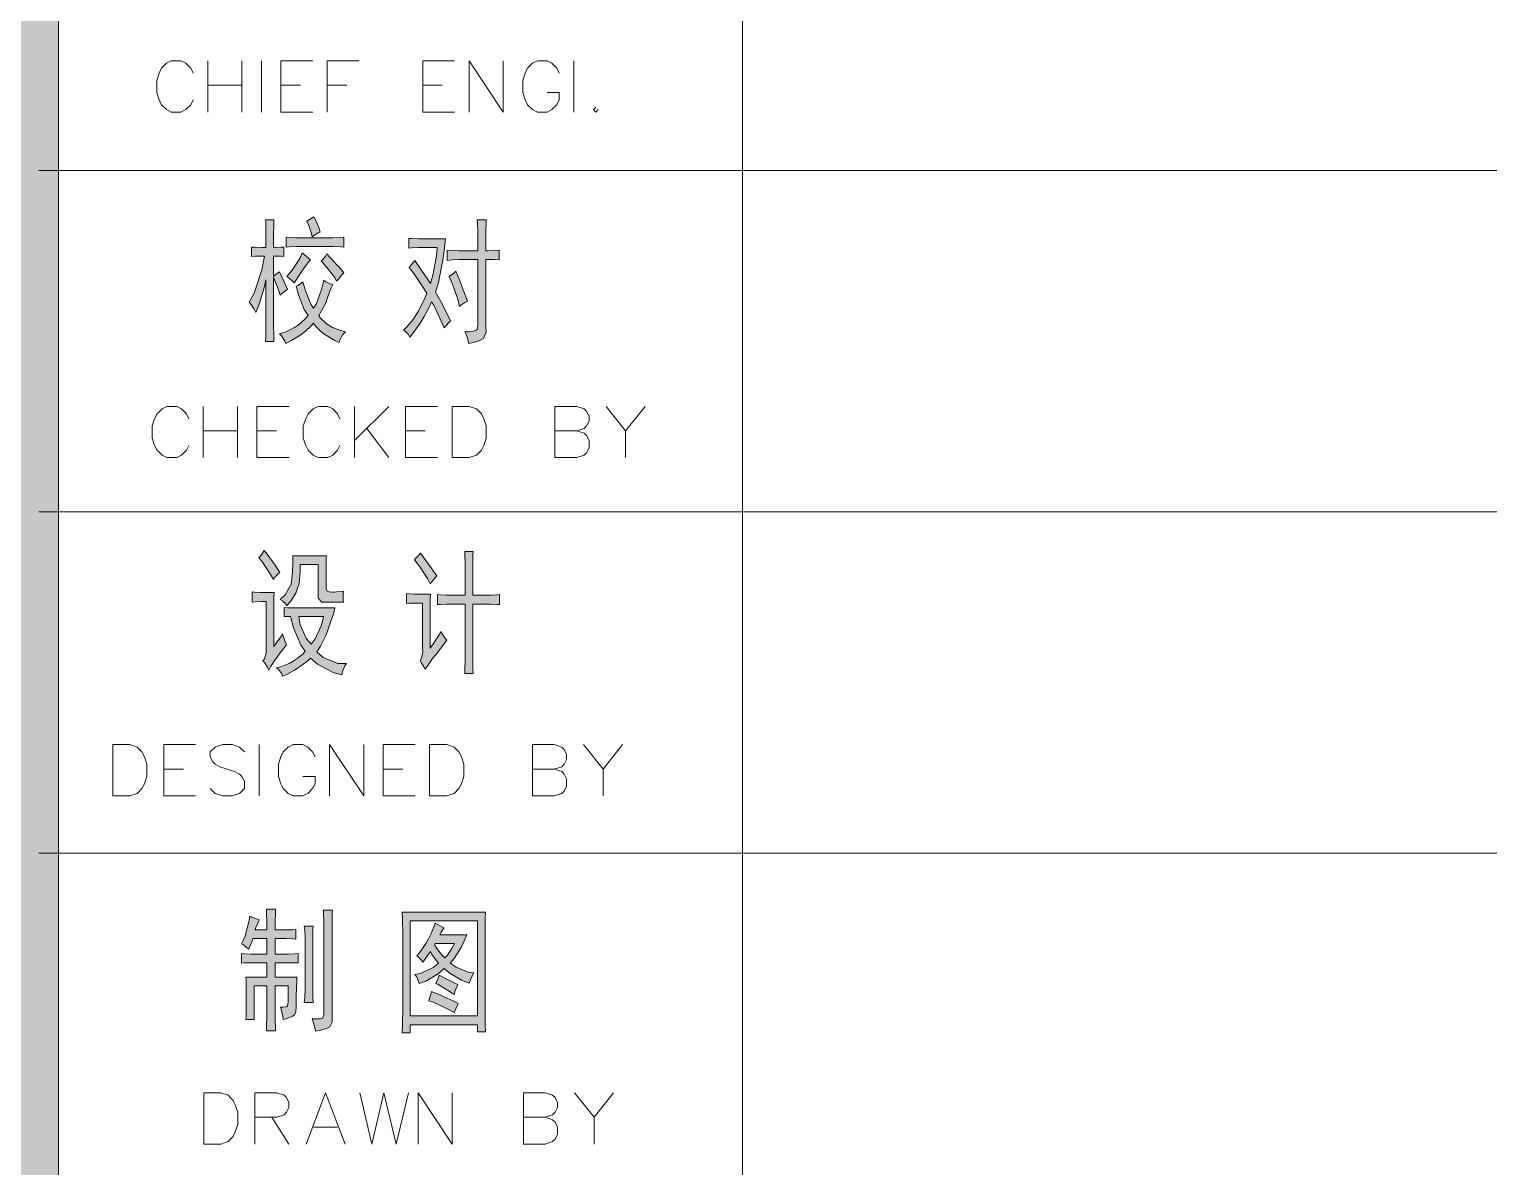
# Model space of a CAD drawing. Header units: millimetres. Extents: x 261 to 114907, y 32 to 1998430.
# Drawn here: x 107676 to 111357, y 1941326 to 1944194 of the extents above; entities that cross this region are included whole.
import ezdxf

# ---------------------------------------------------------------- set-up
doc = ezdxf.new("R2010")
doc.units = ezdxf.units.MM

msp = doc.modelspace()

# ---------------------------------------------------------------- hatches: boundary and pattern name
h = msp.add_hatch(color=0)
h.dxf.hatch_style = 2
h.paths.add_polyline_path([(107750.2, 1928333.3), (107650.3, 1928333.3), (107650.3, 1997229.2), (107750.2, 1997229.2)])
h = msp.add_hatch(color=0)
h.dxf.hatch_style = 2
h.paths.add_polyline_path([(108272.9, 1943643.4), (108272.9, 1943669.6), (108272.5, 1943705), (108272.1, 1943713.6), (108293.2, 1943713.6), (108292.8, 1943705), (108292.3, 1943669.6), (108292.3, 1943643.4), (108298.4, 1943643.4), (108311.7, 1943644.2), (108318.6, 1943644.7), (108318.6, 1943620.5), (108312.2, 1943621.4), (108298.8, 1943621.8), (108292.3, 1943621.8), (108292.3, 1943570.5), (108295.8, 1943574), (108303.5, 1943580), (108307.4, 1943582.6), (108313, 1943569.7), (108323.4, 1943547.7), (108327.7, 1943538.2), (108322.9, 1943534.8), (108313, 1943527.4), (108308.7, 1943523.1), (108305.7, 1943533.9), (108297.5, 1943556.3), (108292.3, 1943567.9), (108292.3, 1943462.4), (108292.3, 1943449), (108292.8, 1943421), (108293.2, 1943406.8), (108272.1, 1943406.8), (108272.5, 1943421), (108272.9, 1943449), (108272.9, 1943462.4), (108272.9, 1943562.3), (108268.6, 1943542.1), (108255.7, 1943500.7), (108248, 1943480), (108243.6, 1943488.2), (108235, 1943500.7), (108230.7, 1943505.5), (108243.6, 1943528.7), (108263, 1943586.9), (108269.1, 1943621.8), (108261.3, 1943621.8), (108245.4, 1943621.4), (108236.8, 1943620.5), (108236.8, 1943644.7), (108245.4, 1943644.2), (108263.5, 1943643.4)])
h = msp.add_hatch(color=0)
h.dxf.hatch_style = 2
h.paths.add_polyline_path([(108393.6, 1943720.5), (108397.9, 1943713.2), (108406.1, 1943694.2), (108410, 1943682.6), (108405.2, 1943680.8), (108395.3, 1943674.4), (108389.7, 1943670.5), (108388, 1943679.1), (108381.5, 1943698.9), (108376.4, 1943709.7)])
h = msp.add_hatch(color=0)
h.dxf.hatch_style = 2
h.paths.add_polyline_path([(108730.2, 1943636.9), (108742.6, 1943636), (108759.5, 1943635.2), (108763.8, 1943635.2), (108807.3, 1943635.2), (108807.3, 1943676.1), (108807.3, 1943684.7), (108806.4, 1943703.7), (108805.6, 1943713.6), (108828.8, 1943713.6), (108828.4, 1943705.8), (108827.5, 1943685.6), (108827.5, 1943673.1), (108827.5, 1943635.2), (108832.7, 1943635.2), (108849.5, 1943636), (108861.2, 1943636.9), (108861.2, 1943612.3), (108849.5, 1943613.2), (108832.7, 1943613.6), (108827.5, 1943613.6), (108827.5, 1943443.4), (108828.4, 1943430.5), (108821.9, 1943414.5), (108815, 1943411.1), (108808.1, 1943407.6), (108792.6, 1943402.9), (108784, 1943401.6), (108782.7, 1943409.8), (108778, 1943424.5), (108775, 1943431.3), (108786.2, 1943431.3), (108800, 1943433.1), (108803, 1943434.8), (108805.6, 1943436.5), (108807.7, 1943446), (108807.3, 1943454.2), (108807.3, 1943613.6), (108764.6, 1943613.6), (108760.3, 1943613.6), (108743.1, 1943612.3), (108730.2, 1943611)])
h = msp.add_hatch(color=0)
h.dxf.hatch_style = 2
h.paths.add_polyline_path([(108431.1, 1943667.9), (108441.4, 1943667.9), (108460.8, 1943668.4), (108469.9, 1943669.2), (108469.9, 1943644.7), (108461.7, 1943645.5), (108442.3, 1943646.4), (108431.1, 1943646.4), (108359.1, 1943646.4), (108349.2, 1943646.4), (108331.6, 1943645.5), (108323.8, 1943644.7), (108323.8, 1943669.2), (108331.6, 1943668.4), (108349.2, 1943667.9), (108359.1, 1943667.9)])
h = msp.add_hatch(color=0)
h.dxf.hatch_style = 2
h.paths.add_polyline_path([(108633.2, 1943666.6), (108640.5, 1943665.8), (108658.2, 1943665.3), (108668.5, 1943665.3), (108726.3, 1943665.3), (108721.1, 1943621.8), (108708.6, 1943555), (108700.8, 1943531.3), (108713.8, 1943507.6), (108732.3, 1943471), (108738.3, 1943458.5), (108734.9, 1943455), (108726.7, 1943446), (108722.4, 1943440.8), (108711.6, 1943465), (108696.1, 1943498.1), (108690.9, 1943506.8), (108684.9, 1943493), (108672.4, 1943469.3), (108666.4, 1943459.8), (108660.3, 1943450.3), (108645.3, 1943429.2), (108636.2, 1943417.6), (108632.3, 1943424), (108624.6, 1943432.6), (108619.8, 1943435.2), (108628.5, 1943443.4), (108644.4, 1943462.4), (108651.3, 1943473.1), (108658.2, 1943483.9), (108672, 1943511.5), (108678.9, 1943528.7), (108666.4, 1943548.1), (108644.4, 1943580.4), (108634.1, 1943593.4), (108637.1, 1943596.8), (108644.4, 1943605.4), (108648.3, 1943611), (108662.9, 1943589.5), (108682.8, 1943560.2), (108687.9, 1943552.9), (108694.4, 1943577.4), (108703, 1943622.7), (108705.2, 1943643.4), (108668.5, 1943643.4), (108658.2, 1943643.4), (108640.5, 1943642.9), (108633.2, 1943642.1)])
h = msp.add_hatch(color=0)
h.dxf.hatch_style = 2
h.paths.add_polyline_path([(108385.8, 1943612.3), (108382, 1943608.9), (108372.1, 1943596), (108365.6, 1943586), (108358.7, 1943576.1), (108348.4, 1943560.2), (108344.1, 1943554.2), (108340.2, 1943558.9), (108331.1, 1943567.1), (108326, 1943570.5), (108338.9, 1943586), (108358.3, 1943615.8), (108364.3, 1943630)])
h = msp.add_hatch(color=0)
h.dxf.hatch_style = 2
h.paths.add_polyline_path([(108426.4, 1943627.4), (108441.4, 1943611), (108463.4, 1943587.3), (108469.9, 1943580), (108464.7, 1943574.4), (108455.7, 1943563.6), (108451.3, 1943558.5), (108446.6, 1943567.9), (108426.8, 1943593.4), (108412.1, 1943609.7), (108416.4, 1943613.6), (108423.8, 1943622.7)])
h = msp.add_hatch(color=0)
h.dxf.hatch_style = 2
h.paths.add_polyline_path([(108751.7, 1943583.9), (108760.3, 1943563.6), (108775, 1943525.7), (108781, 1943508.5), (108774.5, 1943505), (108764.6, 1943498.1), (108761.6, 1943494.7), (108757.3, 1943513.2), (108743.9, 1943550.7), (108735.3, 1943570.5), (108738.8, 1943572.7), (108747, 1943579.2)])
h = msp.add_hatch(color=0)
h.dxf.hatch_style = 2
h.paths.add_polyline_path([(108366.5, 1943557.2), (108372.9, 1943533.9), (108386.3, 1943500.7), (108392.7, 1943490.8), (108400.5, 1943502.4), (108413.4, 1943537.4), (108419, 1943561.1), (108423.8, 1943557.2), (108435, 1943551.6), (108441.4, 1943550.3), (108438, 1943542.1), (108431.1, 1943524.4), (108427.6, 1943514.9), (108424.6, 1943505.5), (108413.4, 1943483.9), (108406.1, 1943471.9), (108410.4, 1943465), (108423.8, 1943452.9), (108432.4, 1943447.3), (108441, 1943442.1), (108461.7, 1943433.9), (108473.8, 1943431.3), (108467.3, 1943424.5), (108459.1, 1943411.1), (108457.8, 1943404.2), (108447, 1943408.9), (108428.1, 1943419.7), (108419.5, 1943425.7), (108411.3, 1943431.8), (108397.9, 1943445.6), (108392.7, 1943452.9), (108386.3, 1943445.6), (108372.5, 1943432.6), (108365.6, 1943427), (108358.3, 1943421.9), (108337.2, 1943408.9), (108322.9, 1943401.6), (108319.9, 1943408.9), (108312.2, 1943421), (108307.4, 1943425.7), (108322.9, 1943431.3), (108345.3, 1943442.1), (108352.7, 1943447.3), (108360, 1943452.9), (108373.4, 1943465), (108379.4, 1943471.9), (108369.9, 1943487.4), (108354.8, 1943524.4), (108349.2, 1943546), (108353.5, 1943547.7), (108362.1, 1943552.9)])
h = msp.add_hatch(color=0)
h.dxf.hatch_style = 2
h.paths.add_polyline_path([(108268.6, 1942879.8), (108276.4, 1942870.7), (108296.2, 1942843.1), (108307.9, 1942824.2), (108304, 1942820.7), (108295.8, 1942812.1), (108291.9, 1942806.5), (108283.3, 1942822), (108264.8, 1942850), (108255.3, 1942862.1), (108258.3, 1942864.7), (108264.8, 1942873.3)])
h = msp.add_hatch(color=0)
h.dxf.hatch_style = 2
h.paths.add_polyline_path([(108662.9, 1942872.9), (108669.4, 1942863.8), (108690.1, 1942835.8), (108704.3, 1942816), (108700, 1942810.8), (108691.4, 1942800.5), (108687.1, 1942795.7), (108680.6, 1942808.7), (108660.8, 1942838.8), (108647.4, 1942856.5), (108651.3, 1942860), (108658.6, 1942868.1)])
h = msp.add_hatch(color=0)
h.dxf.hatch_style = 2
h.paths.add_polyline_path([(108775.4, 1942767.3), (108775.4, 1942835), (108775.4, 1942848.3), (108775, 1942869.4), (108774.5, 1942876.8), (108795.7, 1942876.8), (108795.2, 1942868.1), (108794.8, 1942852.6), (108794.8, 1942845.7), (108794.8, 1942767.3), (108836.2, 1942767.3), (108842.2, 1942767.3), (108855.5, 1942768.2), (108862.4, 1942768.6), (108862.4, 1942743.2), (108855.1, 1942743.6), (108842.2, 1942744.5), (108837, 1942744.5), (108794.8, 1942744.5), (108794.8, 1942609.2), (108794.8, 1942601), (108795.2, 1942581.6), (108795.7, 1942569.9), (108774.5, 1942569.9), (108775, 1942581.6), (108775.4, 1942600.5), (108775.4, 1942607.9), (108775.4, 1942744.5), (108735.8, 1942744.5), (108728, 1942744.5), (108712.9, 1942743.6), (108705.6, 1942743.2), (108705.6, 1942768.6), (108712.9, 1942768.2), (108727.1, 1942767.3), (108733.6, 1942767.3)])
h = msp.add_hatch(color=0)
h.dxf.hatch_style = 2
h.paths.add_polyline_path([(108422.5, 1942749.6), (108413.9, 1942749.6), (108404.8, 1942759.1), (108404.4, 1942768.6), (108404.4, 1942844.4), (108359.6, 1942844.4), (108359.6, 1942825.5), (108356.5, 1942795.7), (108353.1, 1942785), (108349.7, 1942774.2), (108335.9, 1942751.8), (108325.1, 1942740.2), (108323.4, 1942744.9), (108315.2, 1942753.1), (108309.1, 1942756.5), (108321.6, 1942768.2), (108336.3, 1942794.5), (108338, 1942809.1), (108339.7, 1942824.2), (108341, 1942852.6), (108340.6, 1942866), (108425.5, 1942866), (108425.1, 1942857.8), (108424.6, 1942837.5), (108424.6, 1942825.5), (108424.6, 1942788.8), (108424.6, 1942783.7), (108427.2, 1942777.2), (108430.2, 1942776.4), (108432.8, 1942775.1), (108440.6, 1942774.6), (108445.7, 1942774.6), (108450.9, 1942775.1), (108462.6, 1942776.4), (108469, 1942776.8), (108468.2, 1942769.9), (108468.2, 1942756.5), (108469, 1942749.6)])
h = msp.add_hatch(color=0)
h.dxf.hatch_style = 2
h.paths.add_polyline_path([(108293.6, 1942774.2), (108293.2, 1942762.1), (108292.8, 1942735), (108292.8, 1942719.9), (108292.8, 1942637.6), (108299.2, 1942645.8), (108310.4, 1942661.7), (108315.2, 1942669.9), (108316.5, 1942663.5), (108321.6, 1942649.2), (108325.1, 1942641.5), (108318.6, 1942633.7), (108306.6, 1942618.2), (108301, 1942610.4), (108295.4, 1942603.1), (108285, 1942586.7), (108280.7, 1942578.1), (108277.3, 1942585.5), (108269.5, 1942597.1), (108265.2, 1942601), (108269.5, 1942606.6), (108273.4, 1942622.1), (108273.4, 1942632), (108273.4, 1942751.4), (108263, 1942751.4), (108244.9, 1942750.5), (108238, 1942749.6), (108238, 1942775.5), (108244.5, 1942774.6), (108258.3, 1942774.2), (108265.2, 1942774.2)])
h = msp.add_hatch(color=0)
h.dxf.hatch_style = 2
h.paths.add_polyline_path([(108688.4, 1942769.9), (108687.5, 1942757.4), (108687.1, 1942730.2), (108687.1, 1942716), (108687.1, 1942633.7), (108695.7, 1942644.9), (108709.5, 1942666), (108714.6, 1942675.5), (108717.7, 1942669.9), (108724.6, 1942659.1), (108728.9, 1942654), (108700.4, 1942616.1), (108693.5, 1942607), (108681, 1942589.8), (108675, 1942580.7), (108671.5, 1942586.7), (108664.7, 1942597.5), (108661.6, 1942602.3), (108665.5, 1942607.9), (108668.5, 1942624.2), (108667.7, 1942635), (108667.7, 1942747), (108654.3, 1942747), (108634.1, 1942746.6), (108627.2, 1942745.8), (108627.2, 1942771.6), (108635.4, 1942770.8), (108646.6, 1942769.9), (108649.6, 1942769.9)])
h = msp.add_hatch(color=0)
h.paths.add_polyline_path([(108319.1, 1942736.3), (108327.2, 1942735.4), (108345.3, 1942735), (108355.7, 1942735), (108447, 1942735), (108444, 1942722.9), (108435.4, 1942696.2), (108430.2, 1942681.6), (108424.6, 1942666.9), (108410.4, 1942638.5), (108401.4, 1942624.2), (108417.3, 1942610), (108454.8, 1942594.9), (108476.3, 1942594.5), (108472, 1942588.5), (108466, 1942574.3), (108464.3, 1942566.1), (108442.3, 1942572.1), (108403.1, 1942592.8), (108385.8, 1942607.9), (108379.4, 1942602.3), (108363.9, 1942590.6), (108354.4, 1942584.2), (108345.3, 1942577.7), (108325.5, 1942567.4), (108315.2, 1942563), (108313, 1942568.6), (108305.3, 1942579), (108299.7, 1942583.7), (108310.9, 1942586.3), (108332, 1942594.9), (108341.9, 1942601), (108351.8, 1942607), (108366.9, 1942619.5), (108371.6, 1942625.5), (108360.9, 1942641), (108342.3, 1942685), (108335.4, 1942713.4), (108319.1, 1942713.4)])
h.paths.add_polyline_path([(108387.1, 1942643.2), (108397.1, 1942656.6), (108413, 1942691.5), (108418.6, 1942713.4), (108355.7, 1942713.4), (108359.1, 1942692.3), (108375.1, 1942657.4)])
h = msp.add_hatch(color=0)
h.dxf.hatch_style = 2
h.paths.add_polyline_path([(108256.1, 1941948.6), (108253.1, 1941942.1), (108248, 1941929.2), (108245.8, 1941923.1), (108275.1, 1941923.1), (108275.1, 1941939.9), (108274.7, 1941966.2), (108274.2, 1941975.7), (108297.5, 1941975.7), (108297.1, 1941967.1), (108296.6, 1941940.4), (108296.6, 1941923.1), (108311.7, 1941923.1), (108322.1, 1941923.1), (108340.2, 1941923.6), (108348.4, 1941924.4), (108348.4, 1941899.9), (108341, 1941900.7), (108323.4, 1941901.2), (108312.6, 1941901.2), (108296.6, 1941901.2), (108296.6, 1941861.9), (108322.1, 1941861.9), (108329.4, 1941861.9), (108345.8, 1941862.8), (108354.4, 1941863.7), (108354.4, 1941840.4), (108296.6, 1941840.4), (108296.6, 1941804.2), (108351.4, 1941804.2), (108350.9, 1941796), (108350.1, 1941773.6), (108349.7, 1941759.4), (108349.7, 1941745.2), (108349.2, 1941725.8), (108348.8, 1941721), (108348.4, 1941715.9), (108344.1, 1941708.5), (108340.2, 1941706), (108336.3, 1941703.8), (108324.2, 1941699.1), (108316.9, 1941697.3), (108315.6, 1941704.7), (108312.2, 1941720.2), (108309.6, 1941728.4), (108316.5, 1941728.4), (108324.2, 1941729.2), (108326, 1941730.5), (108327.7, 1941731.4), (108329, 1941741.7), (108329, 1941751.2), (108329, 1941782.2), (108296.6, 1941782.2), (108296.6, 1941708.1), (108296.6, 1941696.5), (108297.1, 1941677.1), (108297.5, 1941668.9), (108274.2, 1941668.9), (108274.7, 1941681.8), (108275.1, 1941701.2), (108275.1, 1941708.1), (108275.1, 1941782.2), (108243.6, 1941782.2), (108243.6, 1941697.3), (108222.5, 1941697.3), (108223, 1941706), (108223.4, 1941724.1), (108223.4, 1941733.5), (108223.4, 1941763.3), (108223.4, 1941776.2), (108223, 1941796.4), (108222.5, 1941804.2), (108275.1, 1941804.2), (108275.1, 1941840.4), (108242.8, 1941840.4), (108233.7, 1941840.4), (108217.8, 1941840), (108211.3, 1941839.1), (108211.3, 1941863.7), (108217.8, 1941862.8), (108233.7, 1941861.9), (108242.8, 1941861.9), (108275.1, 1941861.9), (108275.1, 1941901.2), (108239.8, 1941901.2), (108237.2, 1941893.4), (108232, 1941879.6), (108229.9, 1941874.4), (108225.1, 1941878.3), (108216.1, 1941885.2), (108211.3, 1941887.8), (108214.8, 1941894.7), (108221.2, 1941910.2), (108223.4, 1941918.8), (108226, 1941927.9), (108230.7, 1941947.3), (108232.9, 1941958), (108237.6, 1941955.5), (108249.2, 1941950.7)])
h = msp.add_hatch(color=0)
h.dxf.hatch_style = 2
h.paths.add_polyline_path([(108440.6, 1941973.1), (108440.1, 1941966.2), (108439.7, 1941946.4), (108439.7, 1941933.9), (108439.7, 1941699.9), (108439.7, 1941690.4), (108434.1, 1941678.8), (108428.9, 1941676.2), (108423.3, 1941674.1), (108408.3, 1941669.3), (108397.9, 1941667.6), (108396.6, 1941676.2), (108392.3, 1941691.7), (108389.7, 1941698.6), (108398.3, 1941698.6), (108410, 1941699.1), (108413, 1941699.9), (108416, 1941700.8), (108419, 1941709.4), (108419, 1941717.6), (108419, 1941933.9), (108419, 1941945.1), (108418.6, 1941964.9), (108418.2, 1941973.1)])
h = msp.add_hatch(color=0)
h.paths.add_polyline_path([(108826.7, 1941967.5), (108826.2, 1941950.7), (108825.8, 1941913.7), (108825.8, 1941893.4), (108825.8, 1941748.6), (108825.8, 1941727.5), (108826.2, 1941686.6), (108826.7, 1941666.3), (108806.4, 1941666.3), (108806.4, 1941683.5), (108637.1, 1941683.5), (108637.1, 1941663.3), (108616.8, 1941663.3), (108617.3, 1941684.4), (108618.1, 1941727.5), (108618.1, 1941749.9), (108618.1, 1941893.4), (108618.1, 1941912.8), (108617.3, 1941949.9), (108616.8, 1941967.5)])
h.paths.add_polyline_path([(108806.4, 1941706.8), (108806.4, 1941946), (108637.1, 1941946), (108637.1, 1941706.8)])
h = msp.add_hatch(color=0)
h.dxf.hatch_style = 2
h.paths.add_polyline_path([(108391.9, 1941932.6), (108391.5, 1941923.1), (108391, 1941905.9), (108391, 1941898.6), (108391, 1941786.5), (108391, 1941777.1), (108391.5, 1941753.8), (108391.9, 1941740.4), (108369.5, 1941740.4), (108370.8, 1941752.1), (108371.6, 1941774.9), (108371.6, 1941786.5), (108371.6, 1941898.6), (108371.6, 1941905.5), (108370.8, 1941922.3), (108369.5, 1941932.6)])
h = msp.add_hatch(color=0)
h.paths.add_polyline_path([(108722.4, 1941928.3), (108719.4, 1941924.4), (108713.8, 1941915.4), (108711.2, 1941910.6), (108779.3, 1941910.6), (108777.1, 1941904.6), (108770.7, 1941890), (108765.9, 1941880.9), (108761.6, 1941872.3), (108747.4, 1941851.2), (108737.5, 1941839.1), (108753, 1941829.2), (108782.7, 1941816.7), (108797.4, 1941815), (108793.9, 1941808.9), (108787.9, 1941796), (108785.3, 1941789.1), (108766.3, 1941796.4), (108734.9, 1941815), (108722.4, 1941825.7), (108707.7, 1941812.8), (108676.3, 1941793.9), (108659.5, 1941787.8), (108658.2, 1941793.9), (108652.6, 1941805.5), (108648.3, 1941810.7), (108664.7, 1941814.1), (108694.4, 1941828.3), (108708.2, 1941839.1), (108701.3, 1941847.7), (108690.9, 1941862.8), (108687.9, 1941868.8), (108683.2, 1941861.9), (108673.7, 1941848.6), (108668.5, 1941841.7), (108665.1, 1941847.3), (108657.3, 1941855.5), (108653.4, 1941858.1), (108662.1, 1941867.5), (108676.7, 1941888.7), (108682.8, 1941900.7), (108688.8, 1941912.4), (108697.4, 1941932.6), (108700, 1941940.4), (108705.2, 1941937.4), (108716.4, 1941930.9)])
h.paths.add_polyline_path([(108697.8, 1941885.2), (108705.6, 1941873.6), (108718.9, 1941857.2), (108724.6, 1941852.5), (108731, 1941859.4), (108743.1, 1941877.9), (108748.7, 1941889.1), (108700, 1941889.1)])
h = msp.add_hatch(color=0)
h.dxf.hatch_style = 2
h.paths.add_polyline_path([(108710.3, 1941809.4), (108727.6, 1941799.9), (108750.8, 1941787.8), (108756.9, 1941785.2), (108754.3, 1941779.6), (108749.5, 1941767.6), (108747.8, 1941760.7), (108730.6, 1941771.5), (108707.3, 1941785.2), (108701.3, 1941787.8), (108703.4, 1941792.6), (108708.2, 1941803.3)])
h = msp.add_hatch(color=0)
h.dxf.hatch_style = 2
h.paths.add_polyline_path([(108690.9, 1941767.6), (108713.3, 1941758.5), (108746.5, 1941743.9), (108757.7, 1941737.8), (108755.1, 1941732.2), (108750.4, 1941721), (108747.8, 1941715), (108727.1, 1941726.2), (108694.8, 1941741.3), (108684, 1941744.7), (108685.8, 1941749.9), (108689.2, 1941761.5)])

# ---------------------------------------------------------------- linework, layer by layer
at = {"color": 0, "lineweight": 0}
for points in [[(107750.2, 1928333.3), (107650.3, 1928333.3), (107650.3, 1997229.2), (107750.2, 1997229.2)], [(108272.9, 1943643.4), (108272.9, 1943669.6), (108272.5, 1943705), (108272.1, 1943713.6), (108293.2, 1943713.6), (108292.8, 1943705), (108292.3, 1943669.6), (108292.3, 1943643.4), (108298.4, 1943643.4), (108311.7, 1943644.2), (108318.6, 1943644.7), (108318.6, 1943620.5), (108312.2, 1943621.4), (108298.8, 1943621.8), (108292.3, 1943621.8), (108292.3, 1943570.5), (108295.8, 1943574), (108303.5, 1943580), (108307.4, 1943582.6), (108313, 1943569.7), (108323.4, 1943547.7), (108327.7, 1943538.2), (108322.9, 1943534.8), (108313, 1943527.4), (108308.7, 1943523.1), (108305.7, 1943533.9), (108297.5, 1943556.3), (108292.3, 1943567.9), (108292.3, 1943462.4), (108292.3, 1943449), (108292.8, 1943421), (108293.2, 1943406.8), (108272.1, 1943406.8), (108272.5, 1943421), (108272.9, 1943449), (108272.9, 1943462.4), (108272.9, 1943562.3), (108268.6, 1943542.1), (108255.7, 1943500.7), (108248, 1943480), (108243.6, 1943488.2), (108235, 1943500.7), (108230.7, 1943505.5), (108243.6, 1943528.7), (108263, 1943586.9), (108269.1, 1943621.8), (108261.3, 1943621.8), (108245.4, 1943621.4), (108236.8, 1943620.5), (108236.8, 1943644.7), (108245.4, 1943644.2), (108263.5, 1943643.4)], [(108393.6, 1943720.5), (108397.9, 1943713.2), (108406.1, 1943694.2), (108410, 1943682.6), (108405.2, 1943680.8), (108395.3, 1943674.4), (108389.7, 1943670.5), (108388, 1943679.1), (108381.5, 1943698.9), (108376.4, 1943709.7)], [(108730.2, 1943636.9), (108742.6, 1943636), (108759.5, 1943635.2), (108763.8, 1943635.2), (108807.3, 1943635.2), (108807.3, 1943676.1), (108807.3, 1943684.7), (108806.4, 1943703.7), (108805.6, 1943713.6), (108828.8, 1943713.6), (108828.4, 1943705.8), (108827.5, 1943685.6), (108827.5, 1943673.1), (108827.5, 1943635.2), (108832.7, 1943635.2), (108849.5, 1943636), (108861.2, 1943636.9), (108861.2, 1943612.3), (108849.5, 1943613.2), (108832.7, 1943613.6), (108827.5, 1943613.6), (108827.5, 1943443.4), (108828.4, 1943430.5), (108821.9, 1943414.5), (108815, 1943411.1), (108808.1, 1943407.6), (108792.6, 1943402.9), (108784, 1943401.6), (108782.7, 1943409.8), (108778, 1943424.5), (108775, 1943431.3), (108786.2, 1943431.3), (108800, 1943433.1), (108803, 1943434.8), (108805.6, 1943436.5), (108807.7, 1943446), (108807.3, 1943454.2), (108807.3, 1943613.6), (108764.6, 1943613.6), (108760.3, 1943613.6), (108743.1, 1943612.3), (108730.2, 1943611)], [(108431.1, 1943667.9), (108441.4, 1943667.9), (108460.8, 1943668.4), (108469.9, 1943669.2), (108469.9, 1943644.7), (108461.7, 1943645.5), (108442.3, 1943646.4), (108431.1, 1943646.4), (108359.1, 1943646.4), (108349.2, 1943646.4), (108331.6, 1943645.5), (108323.8, 1943644.7), (108323.8, 1943669.2), (108331.6, 1943668.4), (108349.2, 1943667.9), (108359.1, 1943667.9)], [(108633.2, 1943666.6), (108640.5, 1943665.8), (108658.2, 1943665.3), (108668.5, 1943665.3), (108726.3, 1943665.3), (108721.1, 1943621.8), (108708.6, 1943555), (108700.8, 1943531.3), (108713.8, 1943507.6), (108732.3, 1943471), (108738.3, 1943458.5), (108734.9, 1943455), (108726.7, 1943446), (108722.4, 1943440.8), (108711.6, 1943465), (108696.1, 1943498.1), (108690.9, 1943506.8), (108684.9, 1943493), (108672.4, 1943469.3), (108666.4, 1943459.8), (108660.3, 1943450.3), (108645.3, 1943429.2), (108636.2, 1943417.6), (108632.3, 1943424), (108624.6, 1943432.6), (108619.8, 1943435.2), (108628.5, 1943443.4), (108644.4, 1943462.4), (108651.3, 1943473.1), (108658.2, 1943483.9), (108672, 1943511.5), (108678.9, 1943528.7), (108666.4, 1943548.1), (108644.4, 1943580.4), (108634.1, 1943593.4), (108637.1, 1943596.8), (108644.4, 1943605.4), (108648.3, 1943611), (108662.9, 1943589.5), (108682.8, 1943560.2), (108687.9, 1943552.9), (108694.4, 1943577.4), (108703, 1943622.7), (108705.2, 1943643.4), (108668.5, 1943643.4), (108658.2, 1943643.4), (108640.5, 1943642.9), (108633.2, 1943642.1)], [(108385.8, 1943612.3), (108382, 1943608.9), (108372.1, 1943596), (108365.6, 1943586), (108358.7, 1943576.1), (108348.4, 1943560.2), (108344.1, 1943554.2), (108340.2, 1943558.9), (108331.1, 1943567.1), (108326, 1943570.5), (108338.9, 1943586), (108358.3, 1943615.8), (108364.3, 1943630)], [(108426.4, 1943627.4), (108441.4, 1943611), (108463.4, 1943587.3), (108469.9, 1943580), (108464.7, 1943574.4), (108455.7, 1943563.6), (108451.3, 1943558.5), (108446.6, 1943567.9), (108426.8, 1943593.4), (108412.1, 1943609.7), (108416.4, 1943613.6), (108423.8, 1943622.7)], [(108751.7, 1943583.9), (108760.3, 1943563.6), (108775, 1943525.7), (108781, 1943508.5), (108774.5, 1943505), (108764.6, 1943498.1), (108761.6, 1943494.7), (108757.3, 1943513.2), (108743.9, 1943550.7), (108735.3, 1943570.5), (108738.8, 1943572.7), (108747, 1943579.2)], [(108366.5, 1943557.2), (108372.9, 1943533.9), (108386.3, 1943500.7), (108392.7, 1943490.8), (108400.5, 1943502.4), (108413.4, 1943537.4), (108419, 1943561.1), (108423.8, 1943557.2), (108435, 1943551.6), (108441.4, 1943550.3), (108438, 1943542.1), (108431.1, 1943524.4), (108427.6, 1943514.9), (108424.6, 1943505.5), (108413.4, 1943483.9), (108406.1, 1943471.9), (108410.4, 1943465), (108423.8, 1943452.9), (108432.4, 1943447.3), (108441, 1943442.1), (108461.7, 1943433.9), (108473.8, 1943431.3), (108467.3, 1943424.5), (108459.1, 1943411.1), (108457.8, 1943404.2), (108447, 1943408.9), (108428.1, 1943419.7), (108419.5, 1943425.7), (108411.3, 1943431.8), (108397.9, 1943445.6), (108392.7, 1943452.9), (108386.3, 1943445.6), (108372.5, 1943432.6), (108365.6, 1943427), (108358.3, 1943421.9), (108337.2, 1943408.9), (108322.9, 1943401.6), (108319.9, 1943408.9), (108312.2, 1943421), (108307.4, 1943425.7), (108322.9, 1943431.3), (108345.3, 1943442.1), (108352.7, 1943447.3), (108360, 1943452.9), (108373.4, 1943465), (108379.4, 1943471.9), (108369.9, 1943487.4), (108354.8, 1943524.4), (108349.2, 1943546), (108353.5, 1943547.7), (108362.1, 1943552.9)], [(108742.6, 1943113.8), (108742.6, 1943243), (108785.3, 1943243), (108803.8, 1943236.6), (108816.3, 1943224.5), (108822.4, 1943212), (108828.4, 1943193.9), (108828.4, 1943162.9), (108822.4, 1943144.4), (108816.3, 1943132.3), (108803.8, 1943119.8), (108785.3, 1943113.8)], [(108268.6, 1942879.8), (108276.4, 1942870.7), (108296.2, 1942843.1), (108307.9, 1942824.2), (108304, 1942820.7), (108295.8, 1942812.1), (108291.9, 1942806.5), (108283.3, 1942822), (108264.8, 1942850), (108255.3, 1942862.1), (108258.3, 1942864.7), (108264.8, 1942873.3)], [(108662.9, 1942872.9), (108669.4, 1942863.8), (108690.1, 1942835.8), (108704.3, 1942816), (108700, 1942810.8), (108691.4, 1942800.5), (108687.1, 1942795.7), (108680.6, 1942808.7), (108660.8, 1942838.8), (108647.4, 1942856.5), (108651.3, 1942860), (108658.6, 1942868.1)], [(108775.4, 1942767.3), (108775.4, 1942835), (108775.4, 1942848.3), (108775, 1942869.4), (108774.5, 1942876.8), (108795.7, 1942876.8), (108795.2, 1942868.1), (108794.8, 1942852.6), (108794.8, 1942845.7), (108794.8, 1942767.3), (108836.2, 1942767.3), (108842.2, 1942767.3), (108855.5, 1942768.2), (108862.4, 1942768.6), (108862.4, 1942743.2), (108855.1, 1942743.6), (108842.2, 1942744.5), (108837, 1942744.5), (108794.8, 1942744.5), (108794.8, 1942609.2), (108794.8, 1942601), (108795.2, 1942581.6), (108795.7, 1942569.9), (108774.5, 1942569.9), (108775, 1942581.6), (108775.4, 1942600.5), (108775.4, 1942607.9), (108775.4, 1942744.5), (108735.8, 1942744.5), (108728, 1942744.5), (108712.9, 1942743.6), (108705.6, 1942743.2), (108705.6, 1942768.6), (108712.9, 1942768.2), (108727.1, 1942767.3), (108733.6, 1942767.3)], [(108422.5, 1942749.6), (108413.9, 1942749.6), (108404.8, 1942759.1), (108404.4, 1942768.6), (108404.4, 1942844.4), (108359.6, 1942844.4), (108359.6, 1942825.5), (108356.5, 1942795.7), (108353.1, 1942785), (108349.7, 1942774.2), (108335.9, 1942751.8), (108325.1, 1942740.2), (108323.4, 1942744.9), (108315.2, 1942753.1), (108309.1, 1942756.5), (108321.6, 1942768.2), (108336.3, 1942794.5), (108338, 1942809.1), (108339.7, 1942824.2), (108341, 1942852.6), (108340.6, 1942866), (108425.5, 1942866), (108425.1, 1942857.8), (108424.6, 1942837.5), (108424.6, 1942825.5), (108424.6, 1942788.8), (108424.6, 1942783.7), (108427.2, 1942777.2), (108430.2, 1942776.4), (108432.8, 1942775.1), (108440.6, 1942774.6), (108445.7, 1942774.6), (108450.9, 1942775.1), (108462.6, 1942776.4), (108469, 1942776.8), (108468.2, 1942769.9), (108468.2, 1942756.5), (108469, 1942749.6)], [(108293.6, 1942774.2), (108293.2, 1942762.1), (108292.8, 1942735), (108292.8, 1942719.9), (108292.8, 1942637.6), (108299.2, 1942645.8), (108310.4, 1942661.7), (108315.2, 1942669.9), (108316.5, 1942663.5), (108321.6, 1942649.2), (108325.1, 1942641.5), (108318.6, 1942633.7), (108306.6, 1942618.2), (108301, 1942610.4), (108295.4, 1942603.1), (108285, 1942586.7), (108280.7, 1942578.1), (108277.3, 1942585.5), (108269.5, 1942597.1), (108265.2, 1942601), (108269.5, 1942606.6), (108273.4, 1942622.1), (108273.4, 1942632), (108273.4, 1942751.4), (108263, 1942751.4), (108244.9, 1942750.5), (108238, 1942749.6), (108238, 1942775.5), (108244.5, 1942774.6), (108258.3, 1942774.2), (108265.2, 1942774.2)], [(108688.4, 1942769.9), (108687.5, 1942757.4), (108687.1, 1942730.2), (108687.1, 1942716), (108687.1, 1942633.7), (108695.7, 1942644.9), (108709.5, 1942666), (108714.6, 1942675.5), (108717.7, 1942669.9), (108724.6, 1942659.1), (108728.9, 1942654), (108700.4, 1942616.1), (108693.5, 1942607), (108681, 1942589.8), (108675, 1942580.7), (108671.5, 1942586.7), (108664.7, 1942597.5), (108661.6, 1942602.3), (108665.5, 1942607.9), (108668.5, 1942624.2), (108667.7, 1942635), (108667.7, 1942747), (108654.3, 1942747), (108634.1, 1942746.6), (108627.2, 1942745.8), (108627.2, 1942771.6), (108635.4, 1942770.8), (108646.6, 1942769.9), (108649.6, 1942769.9)], [(108319.1, 1942736.3), (108327.2, 1942735.4), (108345.3, 1942735), (108355.7, 1942735), (108447, 1942735), (108444, 1942722.9), (108435.4, 1942696.2), (108430.2, 1942681.6), (108424.6, 1942666.9), (108410.4, 1942638.5), (108401.4, 1942624.2), (108417.3, 1942610), (108454.8, 1942594.9), (108476.3, 1942594.5), (108472, 1942588.5), (108466, 1942574.3), (108464.3, 1942566.1), (108442.3, 1942572.1), (108403.1, 1942592.8), (108385.8, 1942607.9), (108379.4, 1942602.3), (108363.9, 1942590.6), (108354.4, 1942584.2), (108345.3, 1942577.7), (108325.5, 1942567.4), (108315.2, 1942563), (108313, 1942568.6), (108305.3, 1942579), (108299.7, 1942583.7), (108310.9, 1942586.3), (108332, 1942594.9), (108341.9, 1942601), (108351.8, 1942607), (108366.9, 1942619.5), (108371.6, 1942625.5), (108360.9, 1942641), (108342.3, 1942685), (108335.4, 1942713.4), (108319.1, 1942713.4)], [(108387.1, 1942643.2), (108397.1, 1942656.6), (108413, 1942691.5), (108418.6, 1942713.4), (108355.7, 1942713.4), (108359.1, 1942692.3), (108375.1, 1942657.4)], [(107886.8, 1942261), (107886.8, 1942390.3), (107929.9, 1942390.3), (107948, 1942383.8), (107960.5, 1942371.7), (107966.6, 1942359.2), (107972.6, 1942340.7), (107972.6, 1942310.1), (107966.6, 1942291.6), (107960.5, 1942279.5), (107948, 1942267), (107929.9, 1942261)], [(108685.8, 1942261), (108685.8, 1942390.3), (108728.9, 1942390.3), (108747.4, 1942383.8), (108759.5, 1942371.7), (108765.9, 1942359.2), (108772, 1942340.7), (108772, 1942310.1), (108765.9, 1942291.6), (108759.5, 1942279.5), (108747.4, 1942267), (108728.9, 1942261)], [(108256.1, 1941948.6), (108253.1, 1941942.1), (108248, 1941929.2), (108245.8, 1941923.1), (108275.1, 1941923.1), (108275.1, 1941939.9), (108274.7, 1941966.2), (108274.2, 1941975.7), (108297.5, 1941975.7), (108297.1, 1941967.1), (108296.6, 1941940.4), (108296.6, 1941923.1), (108311.7, 1941923.1), (108322.1, 1941923.1), (108340.2, 1941923.6), (108348.4, 1941924.4), (108348.4, 1941899.9), (108341, 1941900.7), (108323.4, 1941901.2), (108312.6, 1941901.2), (108296.6, 1941901.2), (108296.6, 1941861.9), (108322.1, 1941861.9), (108329.4, 1941861.9), (108345.8, 1941862.8), (108354.4, 1941863.7), (108354.4, 1941840.4), (108296.6, 1941840.4), (108296.6, 1941804.2), (108351.4, 1941804.2), (108350.9, 1941796), (108350.1, 1941773.6), (108349.7, 1941759.4), (108349.7, 1941745.2), (108349.2, 1941725.8), (108348.8, 1941721), (108348.4, 1941715.9), (108344.1, 1941708.5), (108340.2, 1941706), (108336.3, 1941703.8), (108324.2, 1941699.1), (108316.9, 1941697.3), (108315.6, 1941704.7), (108312.2, 1941720.2), (108309.6, 1941728.4), (108316.5, 1941728.4), (108324.2, 1941729.2), (108326, 1941730.5), (108327.7, 1941731.4), (108329, 1941741.7), (108329, 1941751.2), (108329, 1941782.2), (108296.6, 1941782.2), (108296.6, 1941708.1), (108296.6, 1941696.5), (108297.1, 1941677.1), (108297.5, 1941668.9), (108274.2, 1941668.9), (108274.7, 1941681.8), (108275.1, 1941701.2), (108275.1, 1941708.1), (108275.1, 1941782.2), (108243.6, 1941782.2), (108243.6, 1941697.3), (108222.5, 1941697.3), (108223, 1941706), (108223.4, 1941724.1), (108223.4, 1941733.5), (108223.4, 1941763.3), (108223.4, 1941776.2), (108223, 1941796.4), (108222.5, 1941804.2), (108275.1, 1941804.2), (108275.1, 1941840.4), (108242.8, 1941840.4), (108233.7, 1941840.4), (108217.8, 1941840), (108211.3, 1941839.1), (108211.3, 1941863.7), (108217.8, 1941862.8), (108233.7, 1941861.9), (108242.8, 1941861.9), (108275.1, 1941861.9), (108275.1, 1941901.2), (108239.8, 1941901.2), (108237.2, 1941893.4), (108232, 1941879.6), (108229.9, 1941874.4), (108225.1, 1941878.3), (108216.1, 1941885.2), (108211.3, 1941887.8), (108214.8, 1941894.7), (108221.2, 1941910.2), (108223.4, 1941918.8), (108226, 1941927.9), (108230.7, 1941947.3), (108232.9, 1941958), (108237.6, 1941955.5), (108249.2, 1941950.7)], [(108440.6, 1941973.1), (108440.1, 1941966.2), (108439.7, 1941946.4), (108439.7, 1941933.9), (108439.7, 1941699.9), (108439.7, 1941690.4), (108434.1, 1941678.8), (108428.9, 1941676.2), (108423.3, 1941674.1), (108408.3, 1941669.3), (108397.9, 1941667.6), (108396.6, 1941676.2), (108392.3, 1941691.7), (108389.7, 1941698.6), (108398.3, 1941698.6), (108410, 1941699.1), (108413, 1941699.9), (108416, 1941700.8), (108419, 1941709.4), (108419, 1941717.6), (108419, 1941933.9), (108419, 1941945.1), (108418.6, 1941964.9), (108418.2, 1941973.1)], [(108826.7, 1941967.5), (108826.2, 1941950.7), (108825.8, 1941913.7), (108825.8, 1941893.4), (108825.8, 1941748.6), (108825.8, 1941727.5), (108826.2, 1941686.6), (108826.7, 1941666.3), (108806.4, 1941666.3), (108806.4, 1941683.5), (108637.1, 1941683.5), (108637.1, 1941663.3), (108616.8, 1941663.3), (108617.3, 1941684.4), (108618.1, 1941727.5), (108618.1, 1941749.9), (108618.1, 1941893.4), (108618.1, 1941912.8), (108617.3, 1941949.9), (108616.8, 1941967.5)], [(108391.9, 1941932.6), (108391.5, 1941923.1), (108391, 1941905.9), (108391, 1941898.6), (108391, 1941786.5), (108391, 1941777.1), (108391.5, 1941753.8), (108391.9, 1941740.4), (108369.5, 1941740.4), (108370.8, 1941752.1), (108371.6, 1941774.9), (108371.6, 1941786.5), (108371.6, 1941898.6), (108371.6, 1941905.5), (108370.8, 1941922.3), (108369.5, 1941932.6)], [(108806.4, 1941706.8), (108806.4, 1941946), (108637.1, 1941946), (108637.1, 1941706.8)], [(108722.4, 1941928.3), (108719.4, 1941924.4), (108713.8, 1941915.4), (108711.2, 1941910.6), (108779.3, 1941910.6), (108777.1, 1941904.6), (108770.7, 1941890), (108765.9, 1941880.9), (108761.6, 1941872.3), (108747.4, 1941851.2), (108737.5, 1941839.1), (108753, 1941829.2), (108782.7, 1941816.7), (108797.4, 1941815), (108793.9, 1941808.9), (108787.9, 1941796), (108785.3, 1941789.1), (108766.3, 1941796.4), (108734.9, 1941815), (108722.4, 1941825.7), (108707.7, 1941812.8), (108676.3, 1941793.9), (108659.5, 1941787.8), (108658.2, 1941793.9), (108652.6, 1941805.5), (108648.3, 1941810.7), (108664.7, 1941814.1), (108694.4, 1941828.3), (108708.2, 1941839.1), (108701.3, 1941847.7), (108690.9, 1941862.8), (108687.9, 1941868.8), (108683.2, 1941861.9), (108673.7, 1941848.6), (108668.5, 1941841.7), (108665.1, 1941847.3), (108657.3, 1941855.5), (108653.4, 1941858.1), (108662.1, 1941867.5), (108676.7, 1941888.7), (108682.8, 1941900.7), (108688.8, 1941912.4), (108697.4, 1941932.6), (108700, 1941940.4), (108705.2, 1941937.4), (108716.4, 1941930.9)], [(108697.8, 1941885.2), (108705.6, 1941873.6), (108718.9, 1941857.2), (108724.6, 1941852.5), (108731, 1941859.4), (108743.1, 1941877.9), (108748.7, 1941889.1), (108700, 1941889.1)], [(108710.3, 1941809.4), (108727.6, 1941799.9), (108750.8, 1941787.8), (108756.9, 1941785.2), (108754.3, 1941779.6), (108749.5, 1941767.6), (108747.8, 1941760.7), (108730.6, 1941771.5), (108707.3, 1941785.2), (108701.3, 1941787.8), (108703.4, 1941792.6), (108708.2, 1941803.3)], [(108690.9, 1941767.6), (108713.3, 1941758.5), (108746.5, 1941743.9), (108757.7, 1941737.8), (108755.1, 1941732.2), (108750.4, 1941721), (108747.8, 1941715), (108727.1, 1941726.2), (108694.8, 1941741.3), (108684, 1941744.7), (108685.8, 1941749.9), (108689.2, 1941761.5)], [(108116.1, 1941383.2), (108116.1, 1941512.5), (108159.2, 1941512.5), (108177.7, 1941506.4), (108189.8, 1941493.9), (108195.8, 1941481.9), (108202.3, 1941463.3), (108202.3, 1941432.8), (108195.8, 1941414.2), (108189.8, 1941401.7), (108177.7, 1941389.7), (108159.2, 1941383.2)]]:
    msp.add_lwpolyline(points, close=True, dxfattribs=at)
for points in [[(109474.8, 1940384.3), (109474.8, 1947269.1)], [(108089.8, 1944083.3), (108083.3, 1944095.8), (108071.3, 1944107.9), (108058.8, 1944113.9), (108034.2, 1944113.9), (108022.2, 1944107.9), (108009.7, 1944095.8), (108003.6, 1944083.3), (107997.6, 1944064.8), (107997.6, 1944034.2), (108003.6, 1944015.7), (108009.7, 1944003.6), (108022.2, 1943991.1), (108034.2, 1943985.1), (108058.8, 1943985.1), (108071.3, 1943991.1), (108083.3, 1944003.6), (108089.8, 1944015.7)], [(108126.4, 1943985.1), (108126.4, 1944113.9)], [(108212.6, 1944113.9), (108212.6, 1943985.1)], [(108261.7, 1943985.1), (108261.7, 1944113.9)], [(108310.9, 1943985.1), (108310.9, 1944113.9), (108391, 1944113.9)], [(108427.6, 1943985.1), (108427.6, 1944113.9), (108507.8, 1944113.9)], [(108668.5, 1943985.1), (108668.5, 1944113.9), (108748.3, 1944113.9)], [(108785.3, 1943985.1), (108785.3, 1944113.9), (108871.5, 1943985.1), (108871.5, 1944113.9)], [(109012.8, 1944083.3), (109006.8, 1944095.8), (108994.3, 1944107.9), (108982.2, 1944113.9), (108957.7, 1944113.9), (108945.2, 1944107.9), (108932.7, 1944095.8), (108926.7, 1944083.3), (108920.6, 1944064.8), (108920.6, 1944034.2), (108926.7, 1944015.7), (108932.7, 1944003.6), (108945.2, 1943991.1), (108957.7, 1943985.1), (108982.2, 1943985.1), (108994.3, 1943991.1), (109006.8, 1944003.6), (109012.8, 1944015.7), (109012.8, 1944034.2), (108982.2, 1944034.2)], [(109049.5, 1943985.1), (109049.5, 1944113.9)], [(108126.4, 1944052.7), (108212.6, 1944052.7)], [(108310.9, 1944052.7), (108360, 1944052.7)], [(108427.6, 1944052.7), (108476.8, 1944052.7)], [(108668.5, 1944052.7), (108717.7, 1944052.7)], [(108310.9, 1943985.1), (108391, 1943985.1)], [(108668.5, 1943985.1), (108748.3, 1943985.1)], [(109105.1, 1943997.1), (109099, 1943991.1), (109105.1, 1943985.1), (109111.1, 1943991.1)], [(107700.3, 1943837.7), (113706.8, 1943837.7)], [(108078.6, 1943212), (108072.6, 1943224.5), (108060.1, 1943236.6), (108048, 1943243), (108023, 1943243), (108011, 1943236.6), (107998.5, 1943224.5), (107992.4, 1943212), (107986.4, 1943193.9), (107986.4, 1943162.9), (107992.4, 1943144.4), (107998.5, 1943132.3), (108011, 1943119.8), (108023, 1943113.8), (108048, 1943113.8), (108060.1, 1943119.8), (108072.6, 1943132.3), (108078.6, 1943144.4)], [(108115.2, 1943113.8), (108115.2, 1943243)], [(108201.4, 1943243), (108201.4, 1943113.8)], [(108250.5, 1943113.8), (108250.5, 1943243), (108330.7, 1943243)], [(108459.5, 1943212), (108453.5, 1943224.5), (108441.4, 1943236.6), (108428.9, 1943243), (108404.4, 1943243), (108391.9, 1943236.6), (108379.8, 1943224.5), (108373.8, 1943212), (108367.3, 1943193.9), (108367.3, 1943162.9), (108373.8, 1943144.4), (108379.8, 1943132.3), (108391.9, 1943119.8), (108404.4, 1943113.8), (108428.9, 1943113.8), (108441.4, 1943119.8), (108453.5, 1943132.3), (108459.5, 1943144.4)], [(108496.6, 1943113.8), (108496.6, 1943243)], [(108582.8, 1943243), (108496.6, 1943156.9)], [(108625.4, 1943113.8), (108625.4, 1943243), (108705.6, 1943243)], [(109001.6, 1943113.8), (109001.6, 1943243), (109056.8, 1943243), (109075.3, 1943236.6), (109081.4, 1943230.5), (109087.8, 1943218.5), (109087.8, 1943206), (109081.4, 1943193.9), (109075.3, 1943187.4), (109056.8, 1943181.4)], [(109130.9, 1943243), (109180, 1943181.4), (109229.2, 1943243)], [(108115.2, 1943181.4), (108201.4, 1943181.4)], [(108250.5, 1943181.4), (108299.7, 1943181.4)], [(108527.2, 1943187.4), (108582.8, 1943113.8)], [(108625.4, 1943181.4), (108675, 1943181.4)], [(109001.6, 1943181.4), (109056.8, 1943181.4), (109075.3, 1943175.4), (109081.4, 1943169.3), (109087.8, 1943156.9), (109087.8, 1943138.3), (109081.4, 1943126.3), (109075.3, 1943119.8), (109056.8, 1943113.8), (109001.6, 1943113.8)], [(109180, 1943181.4), (109180, 1943113.8)], [(108250.5, 1943113.8), (108330.7, 1943113.8)], [(108625.4, 1943113.8), (108705.6, 1943113.8)], [(107700.3, 1942977.2), (113706.8, 1942977.2)], [(108015.7, 1942261), (108015.7, 1942390.3), (108095.8, 1942390.3)], [(108218.7, 1942371.7), (108206.2, 1942383.8), (108188.1, 1942390.3), (108163.5, 1942390.3), (108145, 1942383.8), (108132.5, 1942371.7), (108132.5, 1942359.2), (108138.9, 1942347.2), (108145, 1942340.7), (108157, 1942334.7), (108194.1, 1942322.6), (108206.2, 1942316.1), (108212.6, 1942310.1), (108218.7, 1942298), (108218.7, 1942279.5), (108206.2, 1942267), (108188.1, 1942261), (108163.5, 1942261), (108145, 1942267), (108132.5, 1942279.5)], [(108255.7, 1942261), (108255.7, 1942390.3)], [(108397.1, 1942359.2), (108390.6, 1942371.7), (108378.5, 1942383.8), (108366, 1942390.3), (108341.5, 1942390.3), (108329.4, 1942383.8), (108316.9, 1942371.7), (108310.9, 1942359.2), (108304.8, 1942340.7), (108304.8, 1942310.1), (108310.9, 1942291.6), (108316.9, 1942279.5), (108329.4, 1942267), (108341.5, 1942261), (108366, 1942261), (108378.5, 1942267), (108390.6, 1942279.5), (108397.1, 1942291.6), (108397.1, 1942310.1), (108366, 1942310.1)], [(108433.7, 1942261), (108433.7, 1942390.3), (108519.9, 1942261), (108519.9, 1942390.3)], [(108569, 1942261), (108569, 1942390.3), (108649.1, 1942390.3)], [(108945.2, 1942261), (108945.2, 1942390.3), (109000.3, 1942390.3), (109018.9, 1942383.8), (109024.9, 1942377.8), (109030.9, 1942365.3), (109030.9, 1942353.2), (109024.9, 1942340.7), (109018.9, 1942334.7), (109000.3, 1942328.6)], [(109074, 1942390.3), (109123.1, 1942328.6), (109172.3, 1942390.3)], [(108015.7, 1942328.6), (108064.8, 1942328.6)], [(108569, 1942328.6), (108618.1, 1942328.6)], [(108945.2, 1942328.6), (109000.3, 1942328.6), (109018.9, 1942322.6), (109024.9, 1942316.1), (109030.9, 1942304.1), (109030.9, 1942285.5), (109024.9, 1942273), (109018.9, 1942267), (109000.3, 1942261), (108945.2, 1942261)], [(109123.1, 1942328.6), (109123.1, 1942261)], [(108015.7, 1942261), (108095.8, 1942261)], [(108569, 1942261), (108649.1, 1942261)], [(107700.3, 1942116.6), (109474.8, 1942116.6)], [(109474.8, 1942116.6), (113706.8, 1942116.6)], [(108244.9, 1941383.2), (108244.9, 1941512.5), (108300.5, 1941512.5), (108319.1, 1941506.4), (108325.1, 1941500.4), (108331.1, 1941487.9), (108331.1, 1941475.4), (108325.1, 1941463.3), (108319.1, 1941457.3), (108300.5, 1941450.8), (108244.9, 1941450.8)], [(108374.2, 1941383.2), (108423.3, 1941512.5), (108472.5, 1941383.2)], [(108509.5, 1941512.5), (108540.1, 1941383.2), (108570.7, 1941512.5), (108601.7, 1941383.2), (108632.3, 1941512.5)], [(108656.9, 1941383.2), (108656.9, 1941512.5), (108743.1, 1941383.2), (108743.1, 1941512.5)], [(108922.3, 1941383.2), (108922.3, 1941512.5), (108977.5, 1941512.5), (108996, 1941506.4), (109002.1, 1941500.4), (109008.5, 1941487.9), (109008.5, 1941475.4), (109002.1, 1941463.3), (108996, 1941457.3), (108977.5, 1941450.8)], [(109051.6, 1941512.5), (109100.7, 1941450.8), (109149.9, 1941512.5)], [(108288, 1941450.8), (108331.1, 1941383.2)], [(108922.3, 1941450.8), (108977.5, 1941450.8), (108996, 1941444.8), (109002.1, 1941438.8), (109008.5, 1941426.3), (109008.5, 1941408.2), (109002.1, 1941395.7), (108996, 1941389.7), (108977.5, 1941383.2), (108922.3, 1941383.2)], [(109100.7, 1941450.8), (109100.7, 1941383.2)], [(108392.7, 1941426.3), (108453.9, 1941426.3)]]:
    msp.add_lwpolyline(points, dxfattribs=at)

doc.saveas('drawing.dxf')
